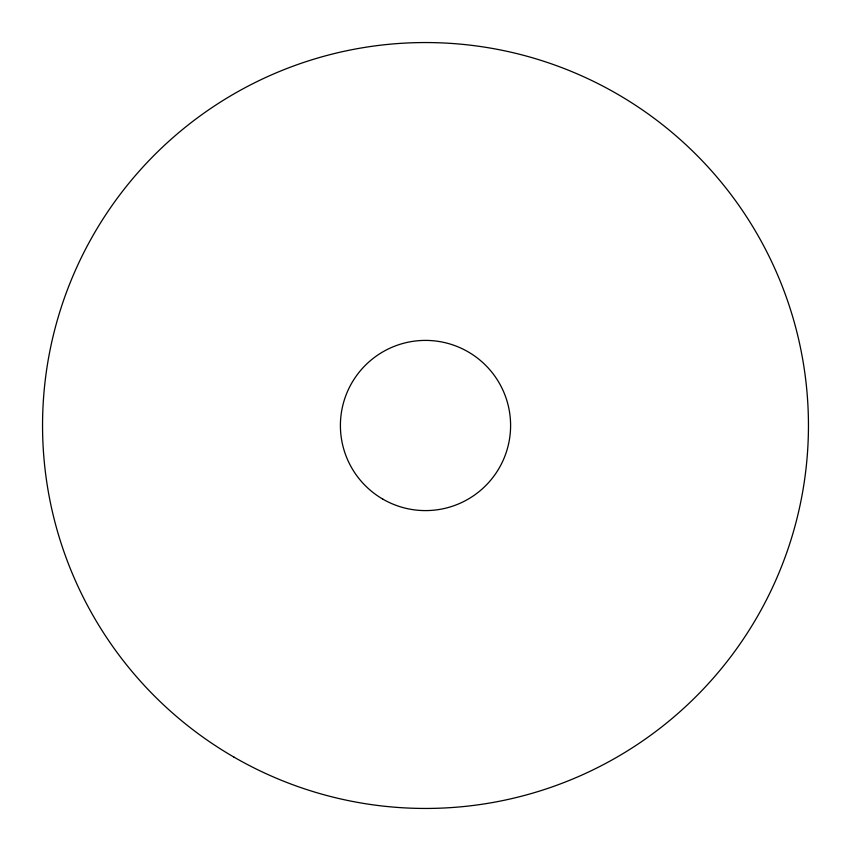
<?xml version="1.0" encoding="UTF-8"?>
<svg xmlns="http://www.w3.org/2000/svg" width="851" height="851" viewBox="0 0 851 851"><rect width="100%" height="100%" fill="white"/><g stroke="black" fill="none" stroke-linecap="round" stroke-linejoin="round"><path stroke-width="1.28" d="M234.025 757.145A382.95 382.95 0 0 0 808.45 425.5A382.95 382.95 0 0 0 234.025 93.855A382.95 382.95 0 0 0 234.025 757.145M382.95 499.197A85.1 85.1 0 0 0 510.6 425.5A85.1 85.1 0 0 0 382.95 351.803A85.1 85.1 0 0 0 382.95 499.197"/></g></svg>
